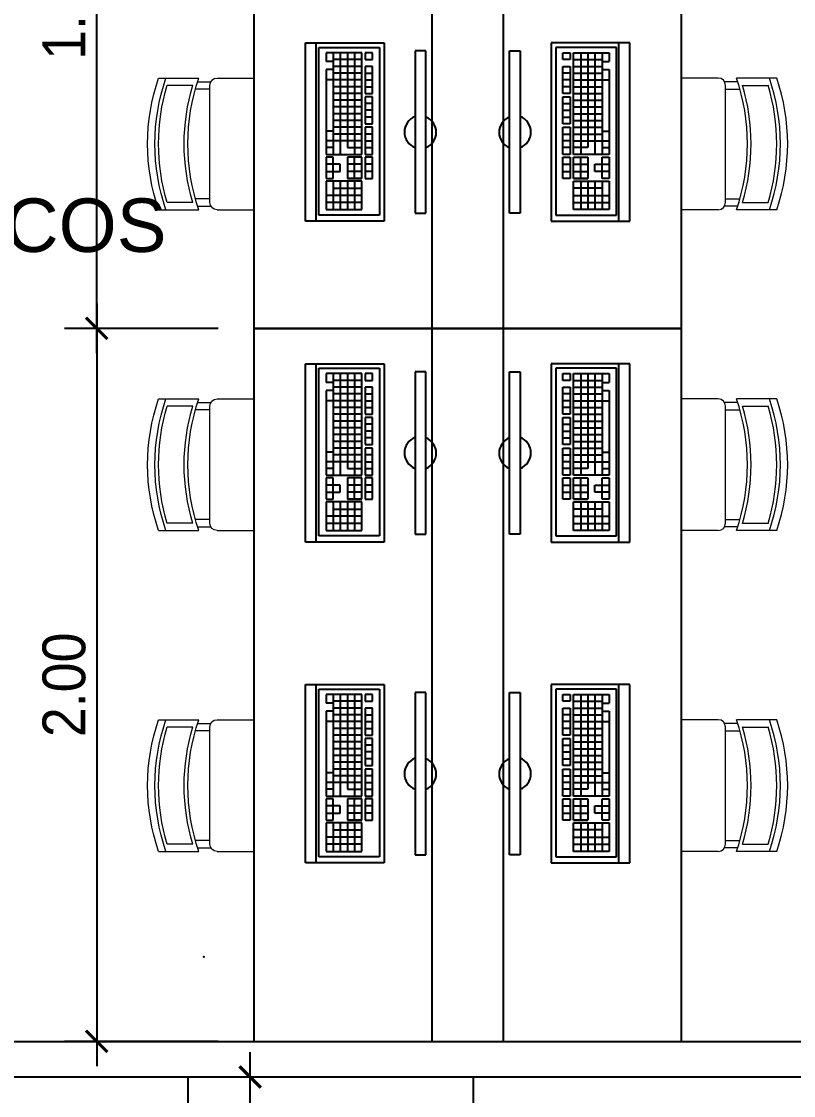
# Model space of a CAD drawing. Header units: millimetres. Extents: x 7034 to 7235, y -465 to -380.
# Drawn here: x 7119.578 to 7121.743, y -390.599 to -387.586 of the extents above; entities that cross this region are included whole.
import ezdxf

# ---------------------------------------------------------------- set-up
doc = ezdxf.new("R2010")
doc.units = ezdxf.units.MM
doc.header["$LTSCALE"] = 0.005
doc.linetypes.add('CONTINUO', pattern=[0])
doc.layers.get('0').update_dxf_attribs({"linetype": 'CONTINUO'})
doc.layers.get('DEFPOINTS').update_dxf_attribs({"linetype": 'CONTINUO', "lineweight": 15})
for name, color, linetype in [('- COTAS', 12, 'Continuous'), ('ARQ-PEITORIAL', 4, 'Continuous'), ('ARQ_TXT_AMBIENTE', 3, 'Continuous'), ('NN_PISO', 8, 'Continuous')]:
    doc.layers.add(name, color=color, linetype=linetype)
doc.layers.add('0-LAYOUT', color=250, linetype='Continuous', lineweight=25)
doc.styles.add('ARQ', font='arial.ttf', dxfattribs={"width": 0.9})
doc.styles.get("Standard").update_dxf_attribs({"font": 'arial.ttf'})
doc.dimstyles.new('1-50', dxfattribs={"dimtxt": 0.12, "dimasz": 0.06, "dimexe": 0.09, "dimexo": 0.1, "dimgap": 0.03, "dimtad": 1, "dimzin": 0, "dimdsep": 46, "dimtxsty": 'ARQ', "dimblk": 'ARCHTICK', "dimcen": 0, "dimdle": 0.07, "dimclrd": 1, "dimclre": 1, "dimclrt": 7, "dimadec": 0, "dimazin": 0, "dimtm": 1e-09, "dimtfac": 1, "dimtofl": 0, "dimtmove": 2, "dimatfit": 3, "dimldrblk": 'ARCHTICK', "dimfxl": 1, "dimtolj": 1, "dimtzin": 0, "dimlwd": -1, "dimlwe": -1, "dimarcsym": 0})

# ---------------------------------------------------------------- blocks, each defined once
blk = doc.blocks.new('vafres')
at = {"lineweight": 13, "ltscale": 0.2}
for p, q in [((2157.847, 914.6481), (2157.847, 914.5352)), ((2158.2163, 914.6481), (2158.2163, 914.5352)), ((2157.8675, 914.5521), (2157.8675, 914.6239)), ((2158.1958, 914.5521), (2158.1958, 914.6239)), ((2157.8573, 914.5386), (2157.8573, 914.5017)), ((2157.8778, 914.5044), (2157.8778, 914.5455)), ((2158.1856, 914.5044), (2158.1856, 914.5448)), ((2158.2061, 914.5386), (2158.2061, 914.5017)), ((2158.1958, 914.5044), (2157.8675, 914.5044)), ((2157.847, 914.4839), (2157.847, 914.3813)), ((2158.2163, 914.4839), (2158.2163, 914.3813))]:
    blk.add_line(p, q, dxfattribs=at)
for centre, radius, start, end in [((2158.0317, 914.1094), 0.5694, 71.0753, 108.9246), ((2158.0317, 914.0889), 0.5694, 71.0753, 108.9246), ((2158.0317, 914.0787), 0.5694, 73.2016, 106.7984), ((2158.0317, 914.0787), 0.5694, 73.2016, 106.7984), ((2158.0317, 914.0069), 0.5694, 73.2016, 106.7984), ((2158.0317, 913.9966), 0.5694, 71.0753, 108.9246), ((2157.8675, 914.4839), 0.0205, 90, 180), ((2158.1958, 914.4839), 0.0205, 360, 90)]:
    blk.add_arc(centre, radius, start, end, dxfattribs=at)
blk = doc.blocks.new('_ArchTick')
at = {"color": 0, "linetype": 'ByBlock', "const_width": 0.15}
blk.add_lwpolyline([(-0.5, -0.5), (0.5, 0.5)], dxfattribs=at)
blk = doc.blocks.new('*D184')
at = {"layer": '- COTAS', "color": 1, "transparency": 16777216}
for p, q in [((7119.7889, -388.3769), (7119.7889, -390.5169)), ((7120.1293, -388.4469), (7119.6989, -388.4469)), ((7120.1293, -390.4469), (7119.6989, -390.4469))]:
    blk.add_line(p, q, dxfattribs=at)
at = {"layer": 'DEFPOINTS', "color": 0, "transparency": 16777216}
for p in [(7120.2293, -388.4469), (7119.7889, -390.4469), (7120.2293, -390.4469)]:
    blk.add_point(p, dxfattribs=at)
at = {"layer": '- COTAS', "color": 1, "transparency": 16777216, "xscale": 0.06, "yscale": 0.06, "zscale": 0.06}
for p, rotation in [((7119.7889, -388.4469), 90), ((7119.7889, -390.4469), 270)]:
    blk.add_blockref('_ArchTick', p, dxfattribs=dict(at, rotation=rotation))
at = {"layer": '- COTAS', "color": 7, "transparency": 16777216, "insert": (7119.6977, -389.4469), "char_height": 0.12, "attachment_point": 5, "rotation": 90, "style": 'ARQ'}
blk.add_mtext('\\A1;2.00', dxfattribs=at)
blk = doc.blocks.new('*D191')
at = {"layer": '- COTAS', "color": 1, "transparency": 16777216}
for p, q in [((7120.2195, -392.2169), (7120.2195, -390.4769)), ((7120.2401, -390.5469), (7120.3095, -390.5469)), ((7120.2401, -392.1469), (7120.3095, -392.1469))]:
    blk.add_line(p, q, dxfattribs=at)
at = {"layer": 'DEFPOINTS', "color": 0, "transparency": 16777216}
for p in [(7120.1401, -390.5469), (7120.2195, -390.5469), (7120.1401, -392.1469)]:
    blk.add_point(p, dxfattribs=at)
at = {"layer": '- COTAS', "color": 1, "transparency": 16777216, "xscale": 0.06, "yscale": 0.06, "zscale": 0.06}
for p, rotation in [((7120.2195, -390.5469), 90), ((7120.2195, -392.1469), 270)]:
    blk.add_blockref('_ArchTick', p, dxfattribs=dict(at, rotation=rotation))
at = {"layer": '- COTAS', "color": 7, "transparency": 16777216, "insert": (7120.1283, -391.3469), "char_height": 0.12, "attachment_point": 5, "rotation": 90, "style": 'ARQ'}
blk.add_mtext('\\A1;1.60', dxfattribs=at)
blk = doc.blocks.new('*D242')
at = {"layer": 'DEFPOINTS', "color": 0, "transparency": 16777216}
for p in [(7119.7889, -386.6469), (7120.2293, -386.6469), (7120.2293, -388.4469)]:
    blk.add_point(p, dxfattribs=at)
at = {"layer": 'NN_PISO', "color": 1, "transparency": 16777216}
for p, q in [((7119.7889, -388.5169), (7119.7889, -386.5769)), ((7120.1293, -386.6469), (7119.6989, -386.6469)), ((7120.1293, -388.4469), (7119.6989, -388.4469))]:
    blk.add_line(p, q, dxfattribs=at)
at = {"layer": 'NN_PISO', "color": 1, "transparency": 16777216, "xscale": 0.06, "yscale": 0.06, "zscale": 0.06}
for p, rotation in [((7119.7889, -386.6469), 90), ((7119.7889, -388.4469), 270)]:
    blk.add_blockref('_ArchTick', p, dxfattribs=dict(at, rotation=rotation))
at = {"layer": 'NN_PISO', "color": 7, "transparency": 16777216, "insert": (7119.6977, -387.5469), "char_height": 0.12, "attachment_point": 5, "rotation": 90, "style": 'ARQ'}
blk.add_mtext('\\A1;1.80', dxfattribs=at)

msp = doc.modelspace()

# ---------------------------------------------------------------- linework, layer by layer
at = {"layer": '0-LAYOUT'}
for p, q in [((7120.7293, -386.6469), (7120.7293, -390.4469)), ((7120.9293, -386.6469), (7120.9293, -390.4469)), ((7120.3749, -388.1463), (7120.3749, -387.6463)), ((7120.3749, -387.6463), (7120.4049, -387.6463)), ((7120.4049, -387.6463), (7120.5949, -387.6463)), ((7120.4049, -388.1463), (7120.4049, -387.6463)), ((7120.5949, -387.6463), (7120.5949, -388.1463)), ((7121.0637, -387.6463), (7121.0637, -388.1463)), ((7121.2537, -387.6463), (7121.0637, -387.6463)), ((7121.2537, -388.1463), (7121.2537, -387.6463)), ((7121.2837, -387.6463), (7121.2537, -387.6463)), ((7121.2837, -388.1463), (7121.2837, -387.6463)), ((7120.4122, -387.659), (7120.5822, -387.659)), ((7120.4122, -388.129), (7120.4122, -387.659)), ((7120.4322, -387.674), (7120.4322, -387.6985)), ((7120.5322, -387.674), (7120.4322, -387.674)), ((7120.4522, -387.674), (7120.4522, -387.959)), ((7120.4722, -387.674), (7120.4722, -387.959)), ((7120.4922, -387.674), (7120.4922, -387.94)), ((7120.5122, -387.674), (7120.5122, -387.959)), ((7120.5322, -387.959), (7120.5322, -387.674)), ((7120.5422, -387.674), (7120.5422, -387.693)), ((7120.5622, -387.674), (7120.5422, -387.674)), ((7120.5622, -387.693), (7120.5622, -387.674)), ((7120.5822, -387.659), (7120.5822, -388.129)), ((7120.682, -387.6686), (7120.682, -388.1238)), ((7120.712, -387.6686), (7120.682, -387.6686)), ((7120.712, -388.1238), (7120.712, -387.6686)), ((7120.9466, -388.1238), (7120.9466, -387.6686)), ((7120.9466, -387.6686), (7120.9766, -387.6686)), ((7120.9766, -387.6686), (7120.9766, -388.1238)), ((7121.0764, -387.659), (7121.0764, -388.129)), ((7121.2464, -387.659), (7121.0764, -387.659)), ((7121.0964, -387.693), (7121.0964, -387.674)), ((7121.0964, -387.674), (7121.1164, -387.674)), ((7121.1164, -387.674), (7121.1164, -387.693)), ((7121.1264, -387.959), (7121.1264, -387.674)), ((7121.1264, -387.674), (7121.2264, -387.674)), ((7121.1464, -387.674), (7121.1464, -387.959)), ((7121.1664, -387.674), (7121.1664, -387.94)), ((7121.1864, -387.674), (7121.1864, -387.959)), ((7121.2064, -387.674), (7121.2064, -387.959)), ((7121.2264, -387.674), (7121.2264, -387.6985)), ((7121.2464, -388.129), (7121.2464, -387.659)), ((7120.4522, -387.6985), (7120.4322, -387.6985)), ((7120.5322, -387.693), (7120.4522, -387.693)), ((7120.5422, -387.693), (7120.5622, -387.693)), ((7121.1164, -387.693), (7121.0964, -387.693)), ((7121.1264, -387.693), (7121.2064, -387.693)), ((7121.2064, -387.6985), (7121.2264, -387.6985)), ((7120.4522, -387.7209), (7120.4322, -387.7209)), ((7120.4322, -387.7209), (7120.4322, -387.959)), ((7120.5322, -387.712), (7120.4522, -387.712)), ((7120.5322, -387.731), (7120.4522, -387.731)), ((7120.5422, -387.712), (7120.5422, -387.788)), ((7120.5622, -387.712), (7120.5422, -387.712)), ((7120.5422, -387.731), (7120.5622, -387.731)), ((7120.5622, -387.788), (7120.5622, -387.712)), ((7121.0964, -387.788), (7121.0964, -387.712)), ((7121.0964, -387.712), (7121.1164, -387.712)), ((7121.1164, -387.731), (7121.0964, -387.731)), ((7121.1164, -387.712), (7121.1164, -387.788)), ((7121.1264, -387.712), (7121.2064, -387.712)), ((7121.1264, -387.731), (7121.2064, -387.731)), ((7121.2064, -387.7209), (7121.2264, -387.7209)), ((7121.2264, -387.7209), (7121.2264, -387.959)), ((7120.5322, -387.75), (7120.4322, -387.75)), ((7120.5322, -387.769), (7120.4522, -387.769)), ((7120.5422, -387.75), (7120.5622, -387.75)), ((7120.5422, -387.769), (7120.5622, -387.769)), ((7121.1164, -387.75), (7121.0964, -387.75)), ((7121.1164, -387.769), (7121.0964, -387.769)), ((7121.1264, -387.75), (7121.2264, -387.75)), ((7121.1264, -387.769), (7121.2064, -387.769)), ((7120.5322, -387.788), (7120.4522, -387.788)), ((7120.5422, -387.788), (7120.5622, -387.788)), ((7120.5422, -387.7971), (7120.5422, -387.8731)), ((7120.5622, -387.7971), (7120.5422, -387.7971)), ((7120.5622, -387.8731), (7120.5622, -387.7971)), ((7121.1164, -387.788), (7121.0964, -387.788)), ((7121.0964, -387.8731), (7121.0964, -387.7971)), ((7121.0964, -387.7971), (7121.1164, -387.7971)), ((7121.1164, -387.7971), (7121.1164, -387.8731)), ((7121.1264, -387.788), (7121.2064, -387.788)), ((7120.5322, -387.807), (7120.4522, -387.807)), ((7120.5322, -387.826), (7120.4522, -387.826)), ((7120.5622, -387.8161), (7120.5422, -387.8161)), ((7121.0964, -387.8161), (7121.1164, -387.8161)), ((7121.1264, -387.807), (7121.2064, -387.807)), ((7121.1264, -387.826), (7121.2064, -387.826)), ((7120.5322, -387.845), (7120.4522, -387.845)), ((7120.5622, -387.8351), (7120.5422, -387.8351)), ((7120.5622, -387.8541), (7120.5422, -387.8541)), ((7121.0964, -387.8351), (7121.1164, -387.8351)), ((7121.0964, -387.8541), (7121.1164, -387.8541)), ((7121.1264, -387.845), (7121.2064, -387.845)), ((7120.5322, -387.864), (7120.4522, -387.864)), ((7120.5322, -387.883), (7120.4522, -387.883)), ((7120.5422, -387.8731), (7120.5622, -387.8731)), ((7120.5422, -387.883), (7120.5422, -387.959)), ((7120.5622, -387.883), (7120.5422, -387.883)), ((7120.5622, -387.959), (7120.5622, -387.883)), ((7121.1164, -387.8731), (7121.0964, -387.8731)), ((7121.0964, -387.959), (7121.0964, -387.883)), ((7121.0964, -387.883), (7121.1164, -387.883)), ((7121.1164, -387.883), (7121.1164, -387.959)), ((7121.1264, -387.864), (7121.2064, -387.864)), ((7121.1264, -387.883), (7121.2064, -387.883)), ((7120.4522, -387.8939), (7120.4322, -387.8939)), ((7120.5322, -387.902), (7120.4522, -387.902)), ((7120.5622, -387.902), (7120.5422, -387.902)), ((7121.0964, -387.902), (7121.1164, -387.902)), ((7121.1264, -387.902), (7121.2064, -387.902)), ((7121.2064, -387.8939), (7121.2264, -387.8939)), ((7120.5322, -387.921), (7120.4322, -387.921)), ((7120.4522, -387.94), (7120.4322, -387.94)), ((7120.4922, -387.94), (7120.5322, -387.94)), ((7120.5422, -387.921), (7120.5622, -387.921)), ((7120.5422, -387.94), (7120.5622, -387.94)), ((7121.1164, -387.921), (7121.0964, -387.921)), ((7121.1164, -387.94), (7121.0964, -387.94)), ((7121.1264, -387.921), (7121.2264, -387.921)), ((7121.1664, -387.94), (7121.1264, -387.94)), ((7121.2064, -387.94), (7121.2264, -387.94)), ((7120.4322, -387.959), (7120.5322, -387.959)), ((7120.4322, -387.9665), (7120.4322, -388.0265)), ((7120.4522, -387.9665), (7120.4322, -387.9665)), ((7120.4522, -388.0265), (7120.4522, -387.9665)), ((7120.4922, -387.9665), (7120.4922, -388.0265)), ((7120.5322, -387.9665), (7120.4922, -387.9665)), ((7120.5122, -388.0265), (7120.5122, -387.9665)), ((7120.5322, -388.0265), (7120.5322, -387.9665)), ((7120.5422, -387.959), (7120.5622, -387.959)), ((7120.5422, -387.9665), (7120.5422, -388.0265)), ((7120.5622, -387.9665), (7120.5422, -387.9665)), ((7120.5622, -388.0265), (7120.5622, -387.9665)), ((7121.1164, -387.959), (7121.0964, -387.959)), ((7121.0964, -388.0265), (7121.0964, -387.9665)), ((7121.0964, -387.9665), (7121.1164, -387.9665)), ((7121.1164, -387.9665), (7121.1164, -388.0265)), ((7121.2264, -387.959), (7121.1264, -387.959)), ((7121.1264, -388.0265), (7121.1264, -387.9665)), ((7121.1264, -387.9665), (7121.1664, -387.9665)), ((7121.1464, -388.0265), (7121.1464, -387.9665)), ((7121.1664, -387.9665), (7121.1664, -388.0265)), ((7121.2064, -387.9665), (7121.2264, -387.9665)), ((7121.2064, -388.0265), (7121.2064, -387.9665)), ((7121.2264, -387.9665), (7121.2264, -388.0265)), ((7120.4722, -387.9865), (7120.4322, -387.9865)), ((7120.4322, -388.0065), (7120.4722, -388.0065)), ((7120.4722, -388.0065), (7120.4722, -387.9865)), ((7120.5322, -387.9865), (7120.4922, -387.9865)), ((7120.5322, -388.0065), (7120.4922, -388.0065)), ((7120.5622, -387.9865), (7120.5422, -387.9865)), ((7120.5622, -388.0065), (7120.5422, -388.0065)), ((7121.0964, -387.9865), (7121.1164, -387.9865)), ((7121.0964, -388.0065), (7121.1164, -388.0065)), ((7121.1264, -387.9865), (7121.1664, -387.9865)), ((7121.1264, -388.0065), (7121.1664, -388.0065)), ((7121.1864, -388.0065), (7121.1864, -387.9865)), ((7121.1864, -387.9865), (7121.2264, -387.9865)), ((7121.2264, -388.0065), (7121.1864, -388.0065)), ((7120.4322, -388.0265), (7120.4522, -388.0265)), ((7120.4322, -388.034), (7120.4322, -388.114)), ((7120.5322, -388.034), (7120.4322, -388.034)), ((7120.4522, -388.034), (7120.4522, -388.114)), ((7120.4722, -388.034), (7120.4722, -388.114)), ((7120.4922, -388.0265), (7120.5322, -388.0265)), ((7120.5322, -388.0265), (7120.4922, -388.0265)), ((7120.4922, -388.034), (7120.4922, -388.114)), ((7120.5122, -388.034), (7120.5122, -388.114)), ((7120.5322, -388.114), (7120.5322, -388.034)), ((7120.5422, -388.0265), (7120.5622, -388.0265)), ((7121.1164, -388.0265), (7121.0964, -388.0265)), ((7121.1664, -388.0265), (7121.1264, -388.0265)), ((7121.1264, -388.0265), (7121.1664, -388.0265)), ((7121.1264, -388.114), (7121.1264, -388.034)), ((7121.1264, -388.034), (7121.2264, -388.034)), ((7121.1464, -388.034), (7121.1464, -388.114)), ((7121.1664, -388.034), (7121.1664, -388.114)), ((7121.1864, -388.034), (7121.1864, -388.114)), ((7121.2264, -388.0265), (7121.2064, -388.0265)), ((7121.2064, -388.034), (7121.2064, -388.114)), ((7121.2264, -388.034), (7121.2264, -388.114)), ((7120.4522, -388.054), (7120.5322, -388.054)), ((7121.2064, -388.054), (7121.1264, -388.054)), ((7120.5322, -388.074), (7120.4322, -388.074)), ((7120.5322, -388.094), (7120.4322, -388.094)), ((7121.1264, -388.074), (7121.2264, -388.074)), ((7121.1264, -388.094), (7121.2264, -388.094)), ((7120.5822, -388.129), (7120.4122, -388.129)), ((7120.4322, -388.114), (7120.5322, -388.114)), ((7120.682, -388.1238), (7120.712, -388.1238)), ((7120.9766, -388.1238), (7120.9466, -388.1238)), ((7121.0764, -388.129), (7121.2464, -388.129)), ((7121.2264, -388.114), (7121.1264, -388.114)), ((7120.4049, -388.1463), (7120.3749, -388.1463)), ((7120.5949, -388.1463), (7120.4049, -388.1463)), ((7121.0637, -388.1463), (7121.2537, -388.1463)), ((7121.2537, -388.1463), (7121.2837, -388.1463)), ((7120.3749, -389.0463), (7120.3749, -388.5463)), ((7120.3749, -388.5463), (7120.4049, -388.5463)), ((7120.4049, -388.5463), (7120.5949, -388.5463)), ((7120.4049, -389.0463), (7120.4049, -388.5463)), ((7120.5949, -388.5463), (7120.5949, -389.0463)), ((7121.0637, -388.5463), (7121.0637, -389.0463)), ((7121.2537, -388.5463), (7121.0637, -388.5463)), ((7121.2537, -389.0463), (7121.2537, -388.5463)), ((7121.2837, -388.5463), (7121.2537, -388.5463)), ((7121.2837, -389.0463), (7121.2837, -388.5463)), ((7120.4122, -388.559), (7120.5822, -388.559)), ((7120.4122, -389.029), (7120.4122, -388.559)), ((7120.4322, -388.574), (7120.4322, -388.5985)), ((7120.5322, -388.574), (7120.4322, -388.574)), ((7120.4522, -388.574), (7120.4522, -388.859)), ((7120.4722, -388.574), (7120.4722, -388.859)), ((7120.4922, -388.574), (7120.4922, -388.84)), ((7120.5122, -388.574), (7120.5122, -388.859)), ((7120.5322, -388.859), (7120.5322, -388.574)), ((7120.5422, -388.574), (7120.5422, -388.593)), ((7120.5622, -388.574), (7120.5422, -388.574)), ((7120.5622, -388.593), (7120.5622, -388.574)), ((7120.5822, -388.559), (7120.5822, -389.029)), ((7120.682, -388.5686), (7120.682, -389.0238)), ((7120.712, -388.5686), (7120.682, -388.5686)), ((7120.712, -389.0238), (7120.712, -388.5686)), ((7120.9466, -389.0238), (7120.9466, -388.5686)), ((7120.9466, -388.5686), (7120.9766, -388.5686)), ((7120.9766, -388.5686), (7120.9766, -389.0238)), ((7121.0764, -388.559), (7121.0764, -389.029)), ((7121.2464, -388.559), (7121.0764, -388.559)), ((7121.0964, -388.593), (7121.0964, -388.574)), ((7121.0964, -388.574), (7121.1164, -388.574)), ((7121.1164, -388.574), (7121.1164, -388.593)), ((7121.1264, -388.859), (7121.1264, -388.574)), ((7121.1264, -388.574), (7121.2264, -388.574)), ((7121.1464, -388.574), (7121.1464, -388.859)), ((7121.1664, -388.574), (7121.1664, -388.84)), ((7121.1864, -388.574), (7121.1864, -388.859)), ((7121.2064, -388.574), (7121.2064, -388.859)), ((7121.2264, -388.574), (7121.2264, -388.5985)), ((7121.2464, -389.029), (7121.2464, -388.559)), ((7120.4522, -388.5985), (7120.4322, -388.5985)), ((7120.5322, -388.593), (7120.4522, -388.593)), ((7120.5322, -388.612), (7120.4522, -388.612)), ((7120.5422, -388.593), (7120.5622, -388.593)), ((7120.5422, -388.612), (7120.5422, -388.688)), ((7120.5622, -388.612), (7120.5422, -388.612)), ((7120.5622, -388.688), (7120.5622, -388.612)), ((7121.1164, -388.593), (7121.0964, -388.593)), ((7121.0964, -388.688), (7121.0964, -388.612)), ((7121.0964, -388.612), (7121.1164, -388.612)), ((7121.1164, -388.612), (7121.1164, -388.688)), ((7121.1264, -388.593), (7121.2064, -388.593)), ((7121.1264, -388.612), (7121.2064, -388.612)), ((7121.2064, -388.5985), (7121.2264, -388.5985)), ((7120.4522, -388.6209), (7120.4322, -388.6209)), ((7120.4322, -388.6209), (7120.4322, -388.859)), ((7120.5322, -388.631), (7120.4522, -388.631)), ((7120.5422, -388.631), (7120.5622, -388.631)), ((7121.1164, -388.631), (7121.0964, -388.631)), ((7121.1264, -388.631), (7121.2064, -388.631)), ((7121.2064, -388.6209), (7121.2264, -388.6209)), ((7121.2264, -388.6209), (7121.2264, -388.859)), ((7120.5322, -388.65), (7120.4322, -388.65)), ((7120.5322, -388.669), (7120.4522, -388.669)), ((7120.5422, -388.65), (7120.5622, -388.65)), ((7120.5422, -388.669), (7120.5622, -388.669)), ((7121.1164, -388.65), (7121.0964, -388.65)), ((7121.1164, -388.669), (7121.0964, -388.669)), ((7121.1264, -388.65), (7121.2264, -388.65)), ((7121.1264, -388.669), (7121.2064, -388.669)), ((7120.5322, -388.688), (7120.4522, -388.688)), ((7120.5422, -388.688), (7120.5622, -388.688)), ((7120.5422, -388.6971), (7120.5422, -388.7731)), ((7120.5622, -388.6971), (7120.5422, -388.6971)), ((7120.5622, -388.7731), (7120.5622, -388.6971)), ((7121.1164, -388.688), (7121.0964, -388.688)), ((7121.0964, -388.7731), (7121.0964, -388.6971)), ((7121.0964, -388.6971), (7121.1164, -388.6971)), ((7121.1164, -388.6971), (7121.1164, -388.7731)), ((7121.1264, -388.688), (7121.2064, -388.688)), ((7120.5322, -388.707), (7120.4522, -388.707)), ((7120.5322, -388.726), (7120.4522, -388.726)), ((7120.5622, -388.7161), (7120.5422, -388.7161)), ((7121.0964, -388.7161), (7121.1164, -388.7161)), ((7121.1264, -388.707), (7121.2064, -388.707)), ((7121.1264, -388.726), (7121.2064, -388.726)), ((7120.5322, -388.745), (7120.4522, -388.745)), ((7120.5622, -388.7351), (7120.5422, -388.7351)), ((7120.5622, -388.7541), (7120.5422, -388.7541)), ((7121.0964, -388.7351), (7121.1164, -388.7351)), ((7121.0964, -388.7541), (7121.1164, -388.7541)), ((7121.1264, -388.745), (7121.2064, -388.745)), ((7120.5322, -388.764), (7120.4522, -388.764)), ((7120.5322, -388.783), (7120.4522, -388.783)), ((7120.5422, -388.7731), (7120.5622, -388.7731)), ((7120.5422, -388.783), (7120.5422, -388.859)), ((7120.5622, -388.783), (7120.5422, -388.783)), ((7120.5622, -388.859), (7120.5622, -388.783)), ((7121.1164, -388.7731), (7121.0964, -388.7731)), ((7121.0964, -388.859), (7121.0964, -388.783)), ((7121.0964, -388.783), (7121.1164, -388.783)), ((7121.1164, -388.783), (7121.1164, -388.859)), ((7121.1264, -388.764), (7121.2064, -388.764)), ((7121.1264, -388.783), (7121.2064, -388.783)), ((7120.4522, -388.7939), (7120.4322, -388.7939)), ((7120.5322, -388.821), (7120.4322, -388.821)), ((7120.5322, -388.802), (7120.4522, -388.802)), ((7120.5622, -388.802), (7120.5422, -388.802)), ((7120.5422, -388.821), (7120.5622, -388.821)), ((7121.0964, -388.802), (7121.1164, -388.802)), ((7121.1164, -388.821), (7121.0964, -388.821)), ((7121.1264, -388.802), (7121.2064, -388.802)), ((7121.1264, -388.821), (7121.2264, -388.821)), ((7121.2064, -388.7939), (7121.2264, -388.7939)), ((7120.4522, -388.84), (7120.4322, -388.84)), ((7120.4922, -388.84), (7120.5322, -388.84)), ((7120.5422, -388.84), (7120.5622, -388.84)), ((7121.1164, -388.84), (7121.0964, -388.84)), ((7121.1664, -388.84), (7121.1264, -388.84)), ((7121.2064, -388.84), (7121.2264, -388.84)), ((7120.4322, -388.859), (7120.5322, -388.859)), ((7120.4322, -388.8665), (7120.4322, -388.9265)), ((7120.4522, -388.8665), (7120.4322, -388.8665)), ((7120.4522, -388.9265), (7120.4522, -388.8665)), ((7120.4922, -388.8665), (7120.4922, -388.9265)), ((7120.5322, -388.8665), (7120.4922, -388.8665)), ((7120.5122, -388.9265), (7120.5122, -388.8665)), ((7120.5322, -388.9265), (7120.5322, -388.8665)), ((7120.5422, -388.859), (7120.5622, -388.859)), ((7120.5422, -388.8665), (7120.5422, -388.9265)), ((7120.5622, -388.8665), (7120.5422, -388.8665)), ((7120.5622, -388.9265), (7120.5622, -388.8665)), ((7121.1164, -388.859), (7121.0964, -388.859)), ((7121.0964, -388.9265), (7121.0964, -388.8665)), ((7121.0964, -388.8665), (7121.1164, -388.8665)), ((7121.1164, -388.8665), (7121.1164, -388.9265)), ((7121.2264, -388.859), (7121.1264, -388.859)), ((7121.1264, -388.9265), (7121.1264, -388.8665)), ((7121.1264, -388.8665), (7121.1664, -388.8665)), ((7121.1464, -388.9265), (7121.1464, -388.8665)), ((7121.1664, -388.8665), (7121.1664, -388.9265)), ((7121.2064, -388.8665), (7121.2264, -388.8665)), ((7121.2064, -388.9265), (7121.2064, -388.8665)), ((7121.2264, -388.8665), (7121.2264, -388.9265)), ((7120.4722, -388.8865), (7120.4322, -388.8865)), ((7120.4322, -388.9065), (7120.4722, -388.9065)), ((7120.4722, -388.9065), (7120.4722, -388.8865)), ((7120.5322, -388.8865), (7120.4922, -388.8865)), ((7120.5322, -388.9065), (7120.4922, -388.9065)), ((7120.5622, -388.8865), (7120.5422, -388.8865)), ((7120.5622, -388.9065), (7120.5422, -388.9065)), ((7121.0964, -388.8865), (7121.1164, -388.8865)), ((7121.0964, -388.9065), (7121.1164, -388.9065)), ((7121.1264, -388.8865), (7121.1664, -388.8865)), ((7121.1264, -388.9065), (7121.1664, -388.9065)), ((7121.1864, -388.9065), (7121.1864, -388.8865)), ((7121.1864, -388.8865), (7121.2264, -388.8865)), ((7121.2264, -388.9065), (7121.1864, -388.9065)), ((7120.4322, -388.9265), (7120.4522, -388.9265)), ((7120.4322, -388.934), (7120.4322, -389.014)), ((7120.5322, -388.934), (7120.4322, -388.934)), ((7120.4522, -388.934), (7120.4522, -389.014)), ((7120.4722, -388.934), (7120.4722, -389.014)), ((7120.4922, -388.9265), (7120.5322, -388.9265)), ((7120.5322, -388.9265), (7120.4922, -388.9265)), ((7120.4922, -388.934), (7120.4922, -389.014)), ((7120.5122, -388.934), (7120.5122, -389.014)), ((7120.5322, -389.014), (7120.5322, -388.934)), ((7120.5422, -388.9265), (7120.5622, -388.9265)), ((7121.1164, -388.9265), (7121.0964, -388.9265)), ((7121.1664, -388.9265), (7121.1264, -388.9265)), ((7121.1264, -388.9265), (7121.1664, -388.9265)), ((7121.1264, -389.014), (7121.1264, -388.934)), ((7121.1264, -388.934), (7121.2264, -388.934)), ((7121.1464, -388.934), (7121.1464, -389.014)), ((7121.1664, -388.934), (7121.1664, -389.014)), ((7121.1864, -388.934), (7121.1864, -389.014)), ((7121.2264, -388.9265), (7121.2064, -388.9265)), ((7121.2064, -388.934), (7121.2064, -389.014)), ((7121.2264, -388.934), (7121.2264, -389.014)), ((7120.5322, -388.974), (7120.4322, -388.974)), ((7120.4522, -388.954), (7120.5322, -388.954)), ((7121.2064, -388.954), (7121.1264, -388.954)), ((7121.1264, -388.974), (7121.2264, -388.974)), ((7120.5322, -388.994), (7120.4322, -388.994)), ((7121.1264, -388.994), (7121.2264, -388.994)), ((7120.5822, -389.029), (7120.4122, -389.029)), ((7120.4322, -389.014), (7120.5322, -389.014)), ((7120.682, -389.0238), (7120.712, -389.0238)), ((7120.9766, -389.0238), (7120.9466, -389.0238)), ((7121.0764, -389.029), (7121.2464, -389.029)), ((7121.2264, -389.014), (7121.1264, -389.014)), ((7120.4049, -389.0463), (7120.3749, -389.0463)), ((7120.5949, -389.0463), (7120.4049, -389.0463)), ((7121.0637, -389.0463), (7121.2537, -389.0463)), ((7121.2537, -389.0463), (7121.2837, -389.0463)), ((7120.3749, -389.9463), (7120.3749, -389.4463)), ((7120.3749, -389.4463), (7120.4049, -389.4463)), ((7120.4049, -389.4463), (7120.5949, -389.4463)), ((7120.4049, -389.9463), (7120.4049, -389.4463)), ((7120.5949, -389.4463), (7120.5949, -389.9463)), ((7121.0637, -389.4463), (7121.0637, -389.9463)), ((7121.2537, -389.4463), (7121.0637, -389.4463)), ((7121.2537, -389.9463), (7121.2537, -389.4463)), ((7121.2837, -389.4463), (7121.2537, -389.4463)), ((7121.2837, -389.9463), (7121.2837, -389.4463)), ((7120.4122, -389.459), (7120.5822, -389.459)), ((7120.4122, -389.929), (7120.4122, -389.459)), ((7120.4322, -389.474), (7120.4322, -389.4985)), ((7120.5322, -389.474), (7120.4322, -389.474)), ((7120.4522, -389.474), (7120.4522, -389.759)), ((7120.4722, -389.474), (7120.4722, -389.759)), ((7120.4922, -389.474), (7120.4922, -389.74)), ((7120.5122, -389.474), (7120.5122, -389.759)), ((7120.5322, -389.759), (7120.5322, -389.474)), ((7120.5422, -389.474), (7120.5422, -389.493)), ((7120.5622, -389.474), (7120.5422, -389.474)), ((7120.5622, -389.493), (7120.5622, -389.474)), ((7120.5822, -389.459), (7120.5822, -389.929)), ((7120.682, -389.4686), (7120.682, -389.9238)), ((7120.712, -389.4686), (7120.682, -389.4686)), ((7120.712, -389.9238), (7120.712, -389.4686)), ((7120.9466, -389.9238), (7120.9466, -389.4686)), ((7120.9466, -389.4686), (7120.9766, -389.4686)), ((7120.9766, -389.4686), (7120.9766, -389.9238)), ((7121.0764, -389.459), (7121.0764, -389.929)), ((7121.2464, -389.459), (7121.0764, -389.459)), ((7121.0964, -389.493), (7121.0964, -389.474)), ((7121.0964, -389.474), (7121.1164, -389.474)), ((7121.1164, -389.474), (7121.1164, -389.493)), ((7121.1264, -389.759), (7121.1264, -389.474)), ((7121.1264, -389.474), (7121.2264, -389.474)), ((7121.1464, -389.474), (7121.1464, -389.759)), ((7121.1664, -389.474), (7121.1664, -389.74)), ((7121.1864, -389.474), (7121.1864, -389.759)), ((7121.2064, -389.474), (7121.2064, -389.759)), ((7121.2264, -389.474), (7121.2264, -389.4985)), ((7121.2464, -389.929), (7121.2464, -389.459)), ((7120.4522, -389.4985), (7120.4322, -389.4985)), ((7120.5322, -389.493), (7120.4522, -389.493)), ((7120.5322, -389.512), (7120.4522, -389.512)), ((7120.5422, -389.493), (7120.5622, -389.493)), ((7120.5422, -389.512), (7120.5422, -389.588)), ((7120.5622, -389.512), (7120.5422, -389.512)), ((7120.5622, -389.588), (7120.5622, -389.512)), ((7121.1164, -389.493), (7121.0964, -389.493)), ((7121.0964, -389.588), (7121.0964, -389.512)), ((7121.0964, -389.512), (7121.1164, -389.512)), ((7121.1164, -389.512), (7121.1164, -389.588)), ((7121.1264, -389.493), (7121.2064, -389.493)), ((7121.1264, -389.512), (7121.2064, -389.512)), ((7121.2064, -389.4985), (7121.2264, -389.4985)), ((7120.4522, -389.5209), (7120.4322, -389.5209)), ((7120.4322, -389.5209), (7120.4322, -389.759)), ((7120.5322, -389.531), (7120.4522, -389.531)), ((7120.5422, -389.531), (7120.5622, -389.531)), ((7121.1164, -389.531), (7121.0964, -389.531)), ((7121.1264, -389.531), (7121.2064, -389.531)), ((7121.2064, -389.5209), (7121.2264, -389.5209)), ((7121.2264, -389.5209), (7121.2264, -389.759)), ((7120.5322, -389.55), (7120.4322, -389.55)), ((7120.5322, -389.569), (7120.4522, -389.569)), ((7120.5422, -389.55), (7120.5622, -389.55)), ((7120.5422, -389.569), (7120.5622, -389.569)), ((7121.1164, -389.55), (7121.0964, -389.55)), ((7121.1164, -389.569), (7121.0964, -389.569)), ((7121.1264, -389.55), (7121.2264, -389.55)), ((7121.1264, -389.569), (7121.2064, -389.569)), ((7120.5322, -389.588), (7120.4522, -389.588)), ((7120.5422, -389.588), (7120.5622, -389.588)), ((7120.5422, -389.5971), (7120.5422, -389.6731)), ((7120.5622, -389.5971), (7120.5422, -389.5971)), ((7120.5622, -389.6731), (7120.5622, -389.5971)), ((7121.1164, -389.588), (7121.0964, -389.588)), ((7121.0964, -389.6731), (7121.0964, -389.5971)), ((7121.0964, -389.5971), (7121.1164, -389.5971)), ((7121.1164, -389.5971), (7121.1164, -389.6731)), ((7121.1264, -389.588), (7121.2064, -389.588)), ((7120.5322, -389.607), (7120.4522, -389.607)), ((7120.5322, -389.626), (7120.4522, -389.626)), ((7120.5622, -389.6161), (7120.5422, -389.6161)), ((7120.5622, -389.6351), (7120.5422, -389.6351)), ((7121.0964, -389.6161), (7121.1164, -389.6161)), ((7121.0964, -389.6351), (7121.1164, -389.6351)), ((7121.1264, -389.607), (7121.2064, -389.607)), ((7121.1264, -389.626), (7121.2064, -389.626)), ((7120.5322, -389.645), (7120.4522, -389.645)), ((7120.5322, -389.664), (7120.4522, -389.664)), ((7120.5622, -389.6541), (7120.5422, -389.6541)), ((7121.0964, -389.6541), (7121.1164, -389.6541)), ((7121.1264, -389.645), (7121.2064, -389.645)), ((7121.1264, -389.664), (7121.2064, -389.664)), ((7120.4522, -389.6939), (7120.4322, -389.6939)), ((7120.5322, -389.683), (7120.4522, -389.683)), ((7120.5422, -389.6731), (7120.5622, -389.6731)), ((7120.5422, -389.683), (7120.5422, -389.759)), ((7120.5622, -389.683), (7120.5422, -389.683)), ((7120.5622, -389.759), (7120.5622, -389.683)), ((7121.1164, -389.6731), (7121.0964, -389.6731)), ((7121.0964, -389.759), (7121.0964, -389.683)), ((7121.0964, -389.683), (7121.1164, -389.683)), ((7121.1164, -389.683), (7121.1164, -389.759)), ((7121.1264, -389.683), (7121.2064, -389.683)), ((7121.2064, -389.6939), (7121.2264, -389.6939)), ((7120.5322, -389.721), (7120.4322, -389.721)), ((7120.5322, -389.702), (7120.4522, -389.702)), ((7120.5622, -389.702), (7120.5422, -389.702)), ((7120.5422, -389.721), (7120.5622, -389.721)), ((7121.0964, -389.702), (7121.1164, -389.702)), ((7121.1164, -389.721), (7121.0964, -389.721)), ((7121.1264, -389.702), (7121.2064, -389.702)), ((7121.1264, -389.721), (7121.2264, -389.721)), ((7120.4522, -389.74), (7120.4322, -389.74)), ((7120.4922, -389.74), (7120.5322, -389.74)), ((7120.5422, -389.74), (7120.5622, -389.74)), ((7121.1164, -389.74), (7121.0964, -389.74)), ((7121.1664, -389.74), (7121.1264, -389.74)), ((7121.2064, -389.74), (7121.2264, -389.74)), ((7120.4322, -389.759), (7120.5322, -389.759)), ((7120.4322, -389.7665), (7120.4322, -389.8265)), ((7120.4522, -389.7665), (7120.4322, -389.7665)), ((7120.4722, -389.7865), (7120.4322, -389.7865)), ((7120.4522, -389.8265), (7120.4522, -389.7665)), ((7120.4722, -389.8065), (7120.4722, -389.7865)), ((7120.4922, -389.7665), (7120.4922, -389.8265)), ((7120.5322, -389.7665), (7120.4922, -389.7665)), ((7120.5322, -389.7865), (7120.4922, -389.7865)), ((7120.5122, -389.8265), (7120.5122, -389.7665)), ((7120.5322, -389.8265), (7120.5322, -389.7665)), ((7120.5422, -389.759), (7120.5622, -389.759)), ((7120.5422, -389.7665), (7120.5422, -389.8265)), ((7120.5622, -389.7665), (7120.5422, -389.7665)), ((7120.5622, -389.7865), (7120.5422, -389.7865)), ((7120.5622, -389.8265), (7120.5622, -389.7665)), ((7121.1164, -389.759), (7121.0964, -389.759)), ((7121.0964, -389.8265), (7121.0964, -389.7665)), ((7121.0964, -389.7665), (7121.1164, -389.7665)), ((7121.0964, -389.7865), (7121.1164, -389.7865)), ((7121.1164, -389.7665), (7121.1164, -389.8265)), ((7121.2264, -389.759), (7121.1264, -389.759)), ((7121.1264, -389.8265), (7121.1264, -389.7665)), ((7121.1264, -389.7665), (7121.1664, -389.7665)), ((7121.1264, -389.7865), (7121.1664, -389.7865)), ((7121.1464, -389.8265), (7121.1464, -389.7665)), ((7121.1664, -389.7665), (7121.1664, -389.8265)), ((7121.1864, -389.8065), (7121.1864, -389.7865)), ((7121.1864, -389.7865), (7121.2264, -389.7865)), ((7121.2064, -389.7665), (7121.2264, -389.7665)), ((7121.2064, -389.8265), (7121.2064, -389.7665)), ((7121.2264, -389.7665), (7121.2264, -389.8265)), ((7120.4322, -389.8065), (7120.4722, -389.8065)), ((7120.5322, -389.8065), (7120.4922, -389.8065)), ((7120.5622, -389.8065), (7120.5422, -389.8065)), ((7121.0964, -389.8065), (7121.1164, -389.8065)), ((7121.1264, -389.8065), (7121.1664, -389.8065)), ((7121.2264, -389.8065), (7121.1864, -389.8065)), ((7120.4322, -389.8265), (7120.4522, -389.8265)), ((7120.4322, -389.834), (7120.4322, -389.914)), ((7120.5322, -389.834), (7120.4322, -389.834)), ((7120.4522, -389.834), (7120.4522, -389.914)), ((7120.4722, -389.834), (7120.4722, -389.914)), ((7120.4922, -389.8265), (7120.5322, -389.8265)), ((7120.5322, -389.8265), (7120.4922, -389.8265)), ((7120.4922, -389.834), (7120.4922, -389.914)), ((7120.5122, -389.834), (7120.5122, -389.914)), ((7120.5322, -389.914), (7120.5322, -389.834)), ((7120.5422, -389.8265), (7120.5622, -389.8265)), ((7121.1164, -389.8265), (7121.0964, -389.8265)), ((7121.1664, -389.8265), (7121.1264, -389.8265)), ((7121.1264, -389.8265), (7121.1664, -389.8265)), ((7121.1264, -389.914), (7121.1264, -389.834)), ((7121.1264, -389.834), (7121.2264, -389.834)), ((7121.1464, -389.834), (7121.1464, -389.914)), ((7121.1664, -389.834), (7121.1664, -389.914)), ((7121.1864, -389.834), (7121.1864, -389.914)), ((7121.2264, -389.8265), (7121.2064, -389.8265)), ((7121.2064, -389.834), (7121.2064, -389.914)), ((7121.2264, -389.834), (7121.2264, -389.914)), ((7120.5322, -389.874), (7120.4322, -389.874)), ((7120.4522, -389.854), (7120.5322, -389.854)), ((7121.2064, -389.854), (7121.1264, -389.854)), ((7121.1264, -389.874), (7121.2264, -389.874)), ((7120.5322, -389.894), (7120.4322, -389.894)), ((7121.1264, -389.894), (7121.2264, -389.894)), ((7120.5822, -389.929), (7120.4122, -389.929)), ((7120.4322, -389.914), (7120.5322, -389.914)), ((7120.682, -389.9238), (7120.712, -389.9238)), ((7120.9766, -389.9238), (7120.9466, -389.9238)), ((7121.0764, -389.929), (7121.2464, -389.929)), ((7121.2264, -389.914), (7121.1264, -389.914)), ((7120.4049, -389.9463), (7120.3749, -389.9463)), ((7120.5949, -389.9463), (7120.4049, -389.9463)), ((7121.0637, -389.9463), (7121.2537, -389.9463)), ((7121.2537, -389.9463), (7121.2837, -389.9463))]:
    msp.add_line(p, q, dxfattribs=at)
at = {"layer": '0-LAYOUT', "linetype": 'ByBlock'}
for p, q in [((7120.0445, -390.5469), (7120.0445, -392.1469)), ((7120.8445, -390.5469), (7120.8445, -392.1469))]:
    msp.add_line(p, q, dxfattribs=at)
at = {"layer": '0-LAYOUT'}
for points in [[(7120.2293, -388.4469), (7121.4293, -388.4469), (7121.4293, -386.6469), (7120.2293, -386.6469)], [(7120.2293, -390.4469), (7121.4293, -390.4469), (7121.4293, -388.4469), (7120.2293, -388.4469)]]:
    msp.add_lwpolyline(points, close=True, dxfattribs=at)
for centre, radius, start, end in [((7120.6988, -387.8963), 0.0468, 110.9733, 249.0267), ((7120.6949, -387.897), 0.0462, 291.7976, 68.2024), ((7120.9637, -387.897), 0.0462, 111.7976, 248.2024), ((7120.9598, -387.8963), 0.0468, 290.9733, 69.0267), ((7120.6988, -388.7963), 0.0468, 110.9733, 249.0267), ((7120.6949, -388.797), 0.0462, 291.7976, 68.2024), ((7120.9637, -388.797), 0.0462, 111.7976, 248.2024), ((7120.9598, -388.7963), 0.0468, 290.9733, 69.0267), ((7120.6988, -389.6963), 0.0468, 110.9733, 249.0267), ((7120.6949, -389.697), 0.0462, 291.7976, 68.2024), ((7120.9637, -389.697), 0.0462, 111.7976, 248.2024), ((7120.9598, -389.6963), 0.0468, 290.9733, 69.0267)]:
    msp.add_arc(centre, radius, start, end, dxfattribs=at)
at = {"layer": '0-LAYOUT', "linetype": 'ByBlock'}
msp.add_point((7120.0897, -390.2094), dxfattribs=at)
at = {"layer": 'ARQ-PEITORIAL'}
for p, q in [((7118.3193, -390.4469), (7122.0293, -390.4469)), ((7118.4193, -390.5469), (7122.0293, -390.5469))]:
    msp.add_line(p, q, dxfattribs=at)

# ---------------------------------------------------------------- block references
at = {"layer": '0-LAYOUT', "xscale": -1, "rotation": 90}
for p in [(8034.6106, 1770.1022), (8034.6106, 1769.2022), (8034.6106, 1768.3022)]:
    msp.add_blockref('vafres', p, dxfattribs=at)
at = {"layer": '0-LAYOUT', "rotation": 270}
for p in [(6207.048, 1770.1022), (6207.048, 1769.2022), (6207.048, 1768.3022)]:
    msp.add_blockref('vafres', p, dxfattribs=at)

# ---------------------------------------------------------------- texts
at = {"layer": 'ARQ_TXT_AMBIENTE', "insert": (7117.959, -388.0826), "char_height": 0.15, "attachment_point": 1}
msp.add_mtext_dynamic_manual_height_columns('SALA DE TÉCNICOS', width=2.72651, gutter_width=12.5, heights=[0], dxfattribs=at)

# ---------------------------------------------------------------- dimensions: what is measured, and where the dimension line sits
at = {"layer": '- COTAS'}
for base, p1, p2, picture, middle in [((7119.7889, -390.4469), (7120.2293, -388.4469), (7120.2293, -390.4469), '*D184', (7119.6977, -389.4469)), ((7120.2195, -390.5469), (7120.1401, -392.1469), (7120.1401, -390.5469), '*D191', (7120.1283, -391.3469))]:
    dim = msp.add_linear_dim(base=base, p1=p1, p2=p2, angle=90, dimstyle='1-50', dxfattribs=at)
    dim.commit()
    dim.dimension.update_dxf_attribs({"geometry": picture, "text_midpoint": middle})
at = {"layer": 'NN_PISO'}
dim = msp.add_linear_dim(base=(7119.7889, -386.6469), p1=(7120.2293, -388.4469), p2=(7120.2293, -386.6469), angle=90, dimstyle='1-50', dxfattribs=at)
dim.commit()
dim.dimension.update_dxf_attribs({"geometry": '*D242', "text_midpoint": (7119.6977, -387.5469)})

doc.saveas('drawing.dxf')
